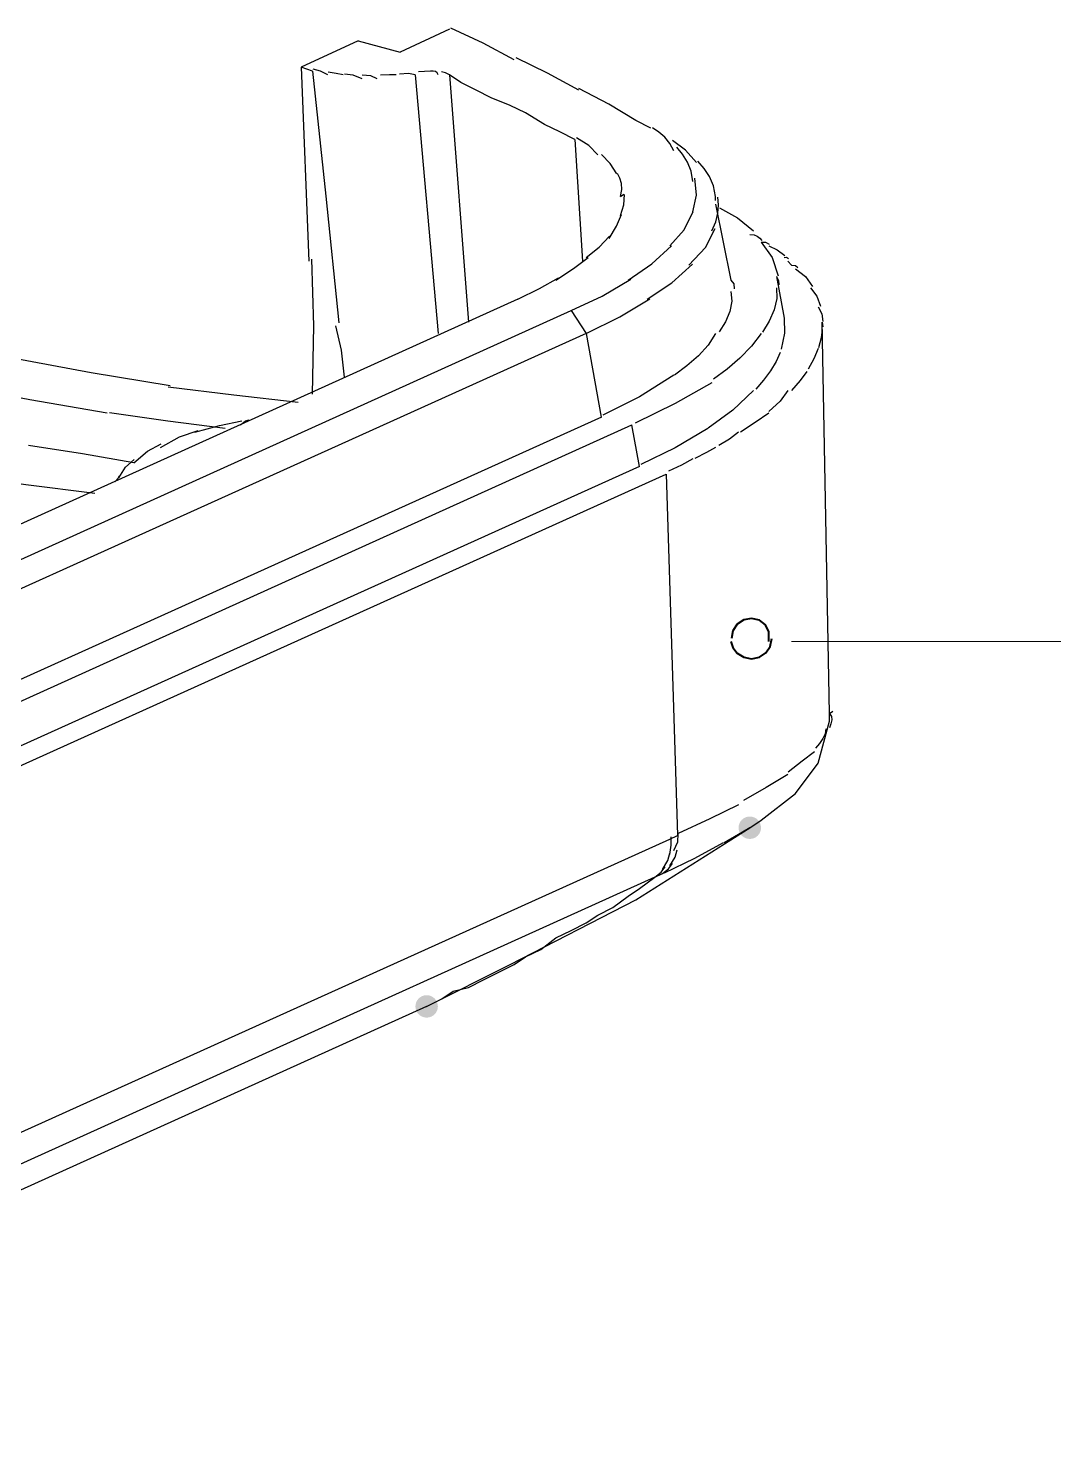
# Model space of a CAD drawing. Header units: millimetres. Extents: x 9 to 367, y 9 to 251.
# Drawn here: x 217.01 to 228.43, y 45.43 to 61.06 of the extents above; entities that cross this region are included whole.
import ezdxf

# ---------------------------------------------------------------- set-up
doc = ezdxf.new("R2010")
doc.units = ezdxf.units.MM
doc.layers.add('图层 1', color=7, linetype='Continuous')

msp = doc.modelspace()

# ---------------------------------------------------------------- hatches: boundary and pattern name
at = {"layer": '图层 1'}
h = msp.add_hatch(color=7, dxfattribs=at)
edge = h.paths.add_edge_path()
edge.add_arc((225.043965, 52.154596), 0.12506, 0, 360)
h = msp.add_hatch(color=7, dxfattribs=at)
edge = h.paths.add_edge_path()
edge.add_arc((221.445561, 50.165071), 0.12506, 0, 360)

# ---------------------------------------------------------------- linework, layer by layer
at = {"layer": '图层 1', "color": 7, "lineweight": 25}
for points in [[(221.69949, 61.044667), (221.149157, 60.790667)], [(222.41951, 60.706035), (222.076125, 60.891464), (221.713954, 61.058108)], [(220.683526, 60.917561), (220.048526, 60.621228)], [(220.683526, 60.917561), (221.149192, 60.790914)], [(223.138824, 60.367369), (222.792528, 60.555046), (222.441735, 60.725791)], [(220.048596, 60.621263), (220.133263, 58.462263)], [(220.175702, 60.578894), (220.048702, 60.621228)], [(220.175702, 60.578894), (220.32453, 59.185863), (220.467802, 57.777486)], [(220.344859, 60.536526), (220.264602, 60.57758), (220.183287, 60.59932)], [(220.514369, 60.536526), (220.436184, 60.552974), (220.347152, 60.566512)], [(220.725894, 60.49451), (220.627778, 60.532786), (220.529397, 60.544604)], [(220.895404, 60.49451), (220.824804, 60.527583), (220.726423, 60.533668)], [(221.106929, 60.536526), (221.033552, 60.538113), (220.932657, 60.534409)], [(221.318808, 60.536526), (221.244769, 60.553018), (221.143477, 60.546756)], [(221.318808, 60.536526), (221.572808, 57.658212)], [(221.487929, 60.578894), (221.354579, 60.57078)], [(221.572702, 60.536526), (221.564296, 60.56057), (221.545141, 60.573567), (221.518777, 60.578892), (221.488741, 60.579917)], [(221.69949, 60.536526), (221.657289, 60.559985), (221.61059, 60.570745)], [(221.996106, 60.367369), (221.826772, 60.452035), (221.69942, 60.536349)], [(221.69949, 60.536526), (221.91151, 57.784859)], [(222.165263, 60.282631), (221.996282, 60.367298)], [(223.774106, 60.028737), (223.473583, 60.211344), (223.141575, 60.38469)], [(222.377141, 60.197859), (222.165122, 60.282526)], [(223.096808, 59.816859), (222.927474, 59.901526), (222.757788, 59.986192), (222.546122, 60.113545), (222.377141, 60.197859)], [(223.943263, 59.943965), (223.774282, 60.028631)], [(224.197157, 59.690071), (224.154217, 59.774484), (224.09785, 59.843088), (224.031958, 59.899918), (223.960443, 59.949009)], [(223.096808, 59.816859), (223.181122, 58.462192)], [(223.350702, 59.647702), (223.251615, 59.750272), (223.112577, 59.836438)], [(224.451404, 59.562929), (224.329343, 59.699013), (224.18294, 59.805993)], [(224.409035, 59.351404), (224.390911, 59.46642), (224.351356, 59.566422), (224.295926, 59.653723), (224.230177, 59.73064)], [(223.562227, 59.436176), (223.488012, 59.551711), (223.390777, 59.649254)], [(224.662929, 59.181929), (224.638417, 59.30102), (224.594358, 59.404929), (224.535285, 59.496205), (224.465727, 59.577393)], [(223.604596, 59.181929), (223.618834, 59.260136), (223.614783, 59.327627), (223.596907, 59.386915), (223.569671, 59.440516)], [(224.409035, 59.012773), (224.449428, 59.198775), (224.43373, 59.385306)], [(223.604596, 59.181929), (223.641109, 59.207109)], [(223.604596, 58.970404), (223.641505, 59.089907), (223.646929, 59.20359)], [(224.620561, 58.800894), (224.665353, 58.902114), (224.689441, 58.997876), (224.695669, 59.089075), (224.686883, 59.176603)], [(224.662929, 59.139526), (224.662929, 59.181859)], [(224.662929, 59.097157), (224.832263, 58.250843)], [(223.477843, 58.716474), (223.558409, 58.853044), (223.616485, 58.981411)], [(224.155141, 58.631737), (224.312171, 58.811301), (224.414433, 59.014148)], [(224.705333, 59.055141), (224.908886, 58.945251), (225.083864, 58.799377)], [(224.366667, 58.419859), (224.549053, 58.61521), (224.658414, 58.828023)], [(223.223596, 58.504596), (223.366736, 58.617132), (223.480771, 58.742368)], [(223.689369, 58.250702), (223.953511, 58.432206), (224.172674, 58.633819)], [(225.043965, 58.758526), (225.09154, 58.756657), (225.127176, 58.742518), (225.154544, 58.719979), (225.177315, 58.692909)], [(225.171106, 58.674106), (225.219348, 58.675473), (225.260711, 58.653292)], [(225.171106, 58.674106), (225.291403, 58.503846), (225.358784, 58.298397)], [(225.25549, 58.631737), (225.348668, 58.589492), (225.434701, 58.526609)], [(220.175702, 56.98049), (220.189989, 57.741211), (220.168294, 58.485793)], [(222.884929, 58.250702), (223.079663, 58.380921), (223.244763, 58.505055)], [(225.425, 58.504596), (225.452869, 58.507683), (225.473331, 58.494366)], [(225.509737, 58.419859), (225.467404, 58.462192)], [(223.900894, 58.038824), (224.176502, 58.221166), (224.406072, 58.43076)], [(225.509737, 58.419859), (225.551938, 58.415978), (225.579587, 58.393048)], [(225.552141, 58.377843), (225.662913, 58.290575), (225.740877, 58.182404)], [(222.461526, 58.038824), (222.702737, 58.159297), (222.912728, 58.275538)], [(223.054439, 57.912071), (223.401793, 58.074657), (223.719778, 58.261321)], [(224.832439, 58.250702), (224.864586, 58.2115), (224.871597, 58.156157)], [(225.340263, 58.165965), (225.344298, 58.04639), (225.314598, 57.920828), (225.259102, 57.794539), (225.185746, 57.672781)], [(225.340263, 58.293071), (225.424929, 57.827404)], [(225.340263, 58.293071), (225.363061, 58.248047), (225.368132, 58.198526)], [(225.721263, 58.165965), (225.792259, 58.073361), (225.833093, 57.961706)], [(222.461526, 58.038824), (171.830859, 35.13649)], [(223.223596, 57.658141), (223.598202, 57.844055), (223.932327, 58.041611)], [(224.832439, 58.123596), (224.844037, 58.015834), (224.820974, 57.901787), (224.771717, 57.78655), (224.704734, 57.675216)], [(172.423596, 35.009737), (223.054616, 57.912071)], [(223.054439, 57.912071), (223.22342, 57.658071)], [(225.806035, 57.954439), (225.846428, 57.876608), (225.857188, 57.792161)], [(215.095561, 57.742561), (215.963306, 57.561713), (216.83502, 57.386652), (217.71057, 57.2233), (218.589825, 57.077575)], [(220.429596, 57.742561), (220.493581, 57.470128), (220.528727, 57.171766)], [(225.425, 57.827298), (225.430997, 57.659773), (225.392544, 57.481929)], [(225.848404, 57.700192), (225.840246, 57.61019), (225.809598, 57.498756)], [(225.848404, 57.784929), (225.856165, 57.733071)], [(225.932824, 53.424808), (225.84851, 57.784788)], [(223.223596, 57.658141), (172.592929, 34.797788)], [(223.393071, 56.726596), (223.223737, 57.658282)], [(224.662929, 57.658141), (224.579889, 57.529267), (224.471415, 57.409786), (224.344487, 57.298771), (224.206082, 57.195297)], [(225.171106, 57.658141), (225.062357, 57.51504), (224.934524, 57.383283), (224.792338, 57.261514), (224.640528, 57.148377)], [(217.889526, 56.768965), (217.026019, 56.918057), (216.159106, 57.087523), (215.291334, 57.275774), (214.425248, 57.481223)], [(225.382631, 57.446263), (225.337851, 57.345082), (225.274681, 57.241387), (225.197489, 57.138089), (225.11064, 57.038099)], [(225.806035, 57.488667), (225.757617, 57.375469), (225.692794, 57.261478)], [(225.678894, 57.234737), (225.60362, 57.135386), (225.507444, 57.024129)], [(218.566859, 57.065263), (219.298785, 56.975613), (220.015364, 56.894166)], [(224.197157, 57.192369), (223.816686, 56.952436), (223.408699, 56.748221)], [(224.620561, 57.107631), (224.213367, 56.877885), (223.768602, 56.659251)], [(225.086333, 57.022859), (224.856234, 56.80277), (224.582214, 56.604112)], [(225.467369, 57.022859), (225.380938, 56.902518), (225.256407, 56.78932)], [(219.202141, 56.599808), (218.562908, 56.679624), (217.915208, 56.772669)], [(225.25549, 56.768965), (225.102385, 56.667497), (224.941871, 56.559415)], [(223.393071, 56.726596), (172.762051, 33.866596)], [(173.101071, 33.739526), (223.731737, 56.641859)], [(218.863474, 56.557439), (219.139391, 56.634742), (219.389113, 56.683734)], [(219.371263, 56.641859), (219.427002, 56.685162), (219.468982, 56.696187)], [(223.816157, 56.176404), (223.731843, 56.641718)], [(224.578192, 56.599808), (224.213993, 56.385672), (223.831009, 56.197994)], [(218.186176, 56.218808), (218.335622, 56.346469), (218.490624, 56.429416)], [(218.482439, 56.387929), (218.692166, 56.50514), (218.901892, 56.576313)], [(224.916859, 56.557439), (224.818302, 56.48265), (224.698842, 56.409978)], [(218.186176, 56.218808), (217.612692, 56.316571), (217.013543, 56.411424)], [(224.662929, 56.387929), (224.561065, 56.333028), (224.430096, 56.265163)], [(223.816157, 56.176404), (173.18549, 33.316404)], [(218.016667, 56.049298), (218.093352, 56.168228), (218.189881, 56.254615)], [(224.409035, 56.261176), (224.2823, 56.193134), (224.138102, 56.125357)], [(173.481929, 33.231737), (224.112949, 56.091737)], [(216.196263, 56.091667), (216.982825, 55.977058), (217.75166, 55.879647)], [(217.974298, 56.006929), (218.014559, 56.049439), (218.025451, 56.067607)], [(224.112772, 56.091667), (224.23942, 52.07)], [(225.043965, 52.154596), (225.170965, 52.239263), (225.551965, 52.535596), (225.805965, 52.874263), (225.932965, 53.339929), (225.932965, 53.424949)], [(225.932824, 53.424808), (225.953775, 53.393311), (225.957298, 53.35434), (225.948054, 53.311004), (225.930707, 53.266411)], [(225.932824, 53.424808), (225.96819, 53.451002)], [(225.890772, 53.255333), (225.882466, 53.200653), (225.857126, 53.146501), (225.819682, 53.093408), (225.775061, 53.041903)], [(225.763667, 53.001404), (225.628068, 52.896056), (225.471567, 52.774568)], [(225.467369, 52.747157), (225.227303, 52.604282), (224.974538, 52.456115)], [(224.916859, 52.408526), (224.597948, 52.254097), (224.247287, 52.088556)], [(223.774106, 51.350192), (225.044106, 52.154526)], [(224.155141, 52.027843), (224.239455, 52.069824)], [(224.155141, 51.858333), (224.166783, 51.959095), (224.166783, 52.051656)], [(224.197157, 51.900702), (224.242974, 51.996657), (224.247251, 52.08838)], [(225.043965, 52.154596), (224.916965, 52.07747), (224.759273, 51.986321)], [(173.905333, 29.337071), (224.155, 52.027737)], [(224.747702, 51.985474), (224.427115, 51.810276), (224.091183, 51.647513)], [(224.155141, 51.731192), (224.212864, 51.826354), (224.236986, 51.907228)], [(224.070404, 51.688824), (224.130332, 51.788527), (224.155071, 51.870504)], [(224.070404, 51.646808), (224.140078, 51.696858), (224.183293, 51.756169)], [(223.985631, 51.604439), (173.735965, 28.871439)], [(221.911333, 50.376596), (222.080314, 50.461263), (222.25, 50.545929), (222.419333, 50.630596), (222.546333, 50.715263), (222.715667, 50.799929), (222.885, 50.927282), (223.054333, 51.011596), (223.223667, 51.096263), (223.350667, 51.180929), (223.52, 51.265949), (223.689333, 51.392596), (223.815981, 51.477263), (223.985667, 51.604263)], [(223.985631, 51.604439), (224.05676, 51.658635), (224.100637, 51.718386)], [(223.985631, 51.604439), (224.070298, 51.646772)], [(221.445561, 50.165071), (222.377247, 50.630384), (223.774247, 51.350051)], [(221.445561, 50.165071), (221.614894, 50.249737), (221.741894, 50.334051), (221.911228, 50.376737)], [(221.445561, 50.165071), (172.677561, 28.109051)]]:
    msp.add_lwpolyline(points, dxfattribs=at)
at = {"layer": '图层 1', "color": 3, "lineweight": 40}
for points in [[(225.25549, 54.228894), (225.257012, 54.334601), (225.218713, 54.41547), (225.150914, 54.467168), (225.063932, 54.485364), (224.976432, 54.467664), (224.905006, 54.419438), (224.856862, 54.347995), (224.839213, 54.260644)], [(224.832439, 54.228894), (224.854163, 54.15975), (224.904362, 54.097749), (224.976455, 54.053079), (225.063861, 54.035925), (225.151361, 54.053575), (225.222788, 54.101718), (225.270931, 54.173144), (225.288581, 54.260644)]]:
    msp.add_lwpolyline(points, dxfattribs=at)
at = {"layer": '图层 1', "color": 3, "lineweight": 9}
for points in [[(225.509737, 54.228894), (225.932718, 54.228894)], [(225.932824, 54.228894), (236.93949, 54.228894)]]:
    msp.add_lwpolyline(points, dxfattribs=at)

doc.saveas('drawing.dxf')
